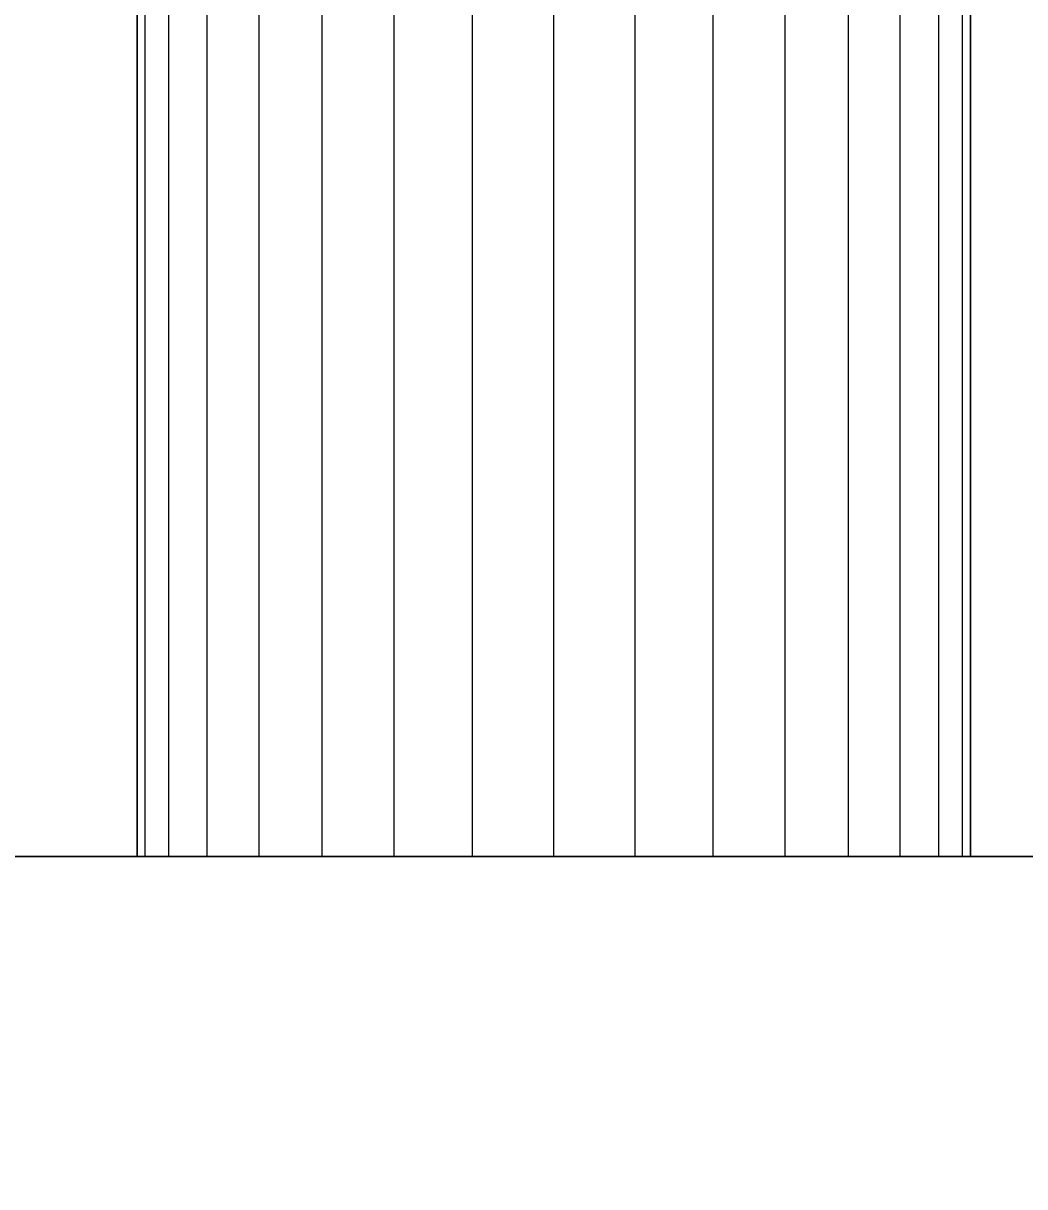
# Model space of a CAD drawing. Header units: millimetres. Extents: x -21672 to 8019, y 3751 to 17279.
# Drawn here: x -12135.9 to -12088.3, y 14411.1 to 14466.3 of the extents above; entities that cross this region are included whole.
import ezdxf

# ---------------------------------------------------------------- set-up
doc = ezdxf.new("R2010")
doc.units = ezdxf.units.MM
for name, color, linetype, lineweight in [('A-ANNO-DIMS', 211, 'Continuous', 9), ('A-ANNO-DIMS-50', 211, 'Continuous', 9), ('A-GENM', 13, 'Continuous', 18)]:
    doc.layers.add(name, color=color, linetype=linetype, lineweight=lineweight)
doc.styles.add('Arial', font='arial.ttf', dxfattribs={"height": 125})
doc.dimstyles.new('Diagonal_-_2_5mm_Arial', dxfattribs={"dimscale": 304.8, "dimtxt": 127.532425, "dimasz": 0.492126, "dimexe": 0.393701, "dimexo": 0.246063, "dimgap": 0.287073, "dimtad": 1, "dimdec": 0, "dimzin": 0, "dimdsep": 46, "dimtxsty": 'Arial', "dimblk1": 'OBLIQUE', "dimblk2": 'OBLIQUE', "dimsah": 1, "dimcen": 0.09, "dimdle": 0.393701, "dimazin": 0, "dimtfac": 1, "dimtdec": 4, "dimtix": 1, "dimtmove": 0, "dimatfit": 3, "dimfxl": 1, "dimtvp": 1, "dimtolj": 1, "dimtzin": 0, "dimarcsym": 2})

# ---------------------------------------------------------------- blocks, each defined once
blk = doc.blocks.new('Nevera de autoservicio single - Nevera de autoservicio single-466915-Level 2')
at = {"layer": 'A-GENM'}
for p, q in [((454.753, 1307.979), (454.753, -1108.896)), ((454.753, -1108.896), (454.753, 1307.979)), ((454.753, -1108.896), (454.753, 1307.979)), ((454.753, -1108.896), (454.753, 1307.979)), ((454.753, -1028.381), (454.753, 977.961)), ((454.753, 617.848), (454.753, 566.403)), ((454.753, 586.19), (255.92, 586.19)), ((454.753, 586.19), (255.92, 586.19)), ((454.753, 586.19), (255.92, 586.19)), ((454.753, 586.19), (255.92, 586.19)), ((454.753, 586.19), (255.92, 586.19)), ((454.753, 586.19), (255.92, 586.19)), ((454.753, 586.19), (255.92, 586.19)), ((454.753, 586.19), (255.92, 586.19)), ((255.92, 586.19), (454.753, 586.19)), ((454.753, 586.19), (255.92, 586.19)), ((255.92, 586.19), (454.753, 586.19)), ((454.753, 586.19), (255.92, 586.19)), ((454.753, 585.842), (454.753, 586.19)), ((454.753, 586.19), (454.753, 585.809)), ((454.753, 585.809), (454.753, 586.19)), ((454.753, 586.19), (454.753, 585.809)), ((454.753, 585.809), (454.753, 586.19)), ((454.753, 586.19), (454.753, 585.809)), ((454.753, 586), (454.753, 586.19)), ((454.753, 586.19), (454.753, 585.809)), ((454.753, 586), (454.753, 586.19)), ((454.753, 586.19), (454.753, 585.809)), ((454.753, 586), (454.753, 586.19)), ((454.753, 586.19), (454.753, 585.809)), ((454.753, 585.809), (454.753, 586.19)), ((454.753, 586.19), (454.753, 585.842)), ((454.753, 585.809), (454.753, 586.19)), ((454.753, 586.19), (454.753, 585.809)), ((454.753, 586), (454.753, 586.19)), ((454.753, 586), (454.753, 586.19)), ((454.753, 586), (454.753, 586.19)), ((454.753, 585.809), (454.753, 586.19)), ((454.753, 585.809), (454.753, 586.19)), ((454.753, 585.809), (454.753, 586.19)), ((454.753, 585.809), (454.753, 586.19)), ((454.753, 586.19), (454.753, 585.809)), ((454.753, 585.809), (255.92, 585.809)), ((454.753, 585.809), (255.92, 585.809)), ((454.753, 585.809), (255.92, 585.809)), ((454.753, 585.809), (255.92, 585.809)), ((454.753, 585.809), (255.92, 585.809)), ((454.753, 585.809), (255.92, 585.809)), ((454.753, 585.809), (255.92, 585.809)), ((454.753, 585.809), (255.92, 585.809)), ((454.753, 585.809), (255.92, 585.809)), ((454.753, 585.809), (255.92, 585.809)), ((454.753, 585.809), (255.92, 585.809)), ((454.753, 585.809), (255.92, 585.809)), ((454.753, 585.809), (255.92, 585.809)), ((454.753, 585.809), (255.92, 585.809)), ((454.753, 585.809), (255.92, 585.809)), ((454.753, 585.809), (255.92, 585.809)), ((454.753, 585.809), (255.92, 585.809)), ((454.753, 585.809), (255.92, 585.809)), ((454.753, 585.809), (255.92, 585.809)), ((454.753, 585.809), (255.92, 585.809)), ((454.753, 585.809), (255.92, 585.809)), ((454.753, 585.809), (255.92, 585.809)), ((454.753, 585.809), (255.92, 585.809)), ((454.753, 585.809), (255.92, 585.809)), ((454.753, 586), (454.753, 585.809)), ((454.753, 585.809), (454.753, 586)), ((454.753, 585.809), (454.753, 586)), ((454.753, 585.809), (454.753, 586)), ((454.753, 585.809), (454.753, 586)), ((454.753, 585.809), (454.753, 586)), ((454.753, 585.842), (454.753, 585.809)), ((454.753, 585.842), (454.753, 585.809)), ((454.753, 584.684), (454.753, 585.809)), ((454.753, 585.809), (454.753, 584.684)), ((454.753, 584.684), (454.753, 585.809)), ((454.753, 585.809), (454.753, 584.684)), ((454.753, 584.684), (454.753, 585.809)), ((454.753, 585.809), (454.753, 584.684)), ((454.753, 584.684), (454.753, 585.809)), ((454.753, 585.809), (454.753, 584.684)), ((454.753, 584.684), (454.753, 585.809)), ((454.753, 585.809), (454.753, 584.684)), ((454.753, 584.684), (454.753, 585.809)), ((454.753, 585.809), (454.753, 584.684)), ((454.753, 584.684), (454.753, 585.809)), ((454.753, 584.684), (454.753, 585.809)), ((454.753, 584.684), (454.753, 585.809)), ((454.753, 584.684), (454.753, 585.809)), ((454.753, 584.684), (454.753, 585.809)), ((454.753, 584.684), (454.753, 585.809)), ((454.753, 584.684), (454.753, 585.809)), ((454.753, 584.684), (454.753, 585.809)), ((454.753, 584.684), (454.753, 585.809)), ((454.753, 584.684), (454.753, 585.809)), ((454.753, 584.684), (454.753, 585.809)), ((454.753, 584.684), (454.753, 585.809)), ((454.753, 584.684), (255.92, 584.684)), ((454.753, 584.684), (255.92, 584.684)), ((454.753, 584.684), (255.92, 584.684)), ((454.753, 584.684), (255.92, 584.684)), ((454.753, 584.684), (255.92, 584.684)), ((454.753, 584.684), (255.92, 584.684)), ((454.753, 584.684), (255.92, 584.684)), ((454.753, 584.684), (255.92, 584.684)), ((454.753, 584.684), (255.92, 584.684)), ((454.753, 584.684), (255.92, 584.684)), ((454.753, 584.684), (255.92, 584.684)), ((454.753, 584.684), (255.92, 584.684)), ((454.753, 584.684), (255.92, 584.684)), ((454.753, 584.684), (255.92, 584.684)), ((454.753, 584.684), (255.92, 584.684)), ((454.753, 584.684), (255.92, 584.684)), ((454.753, 584.684), (255.92, 584.684)), ((454.753, 584.684), (255.92, 584.684)), ((454.753, 584.684), (255.92, 584.684)), ((454.753, 584.684), (255.92, 584.684)), ((454.753, 584.684), (255.92, 584.684)), ((454.753, 584.684), (255.92, 584.684)), ((454.753, 584.684), (255.92, 584.684)), ((454.753, 584.684), (255.92, 584.684)), ((454.753, 582.855), (454.753, 584.684)), ((454.753, 584.684), (454.753, 582.855)), ((454.753, 582.855), (454.753, 584.684)), ((454.753, 584.684), (454.753, 582.855)), ((454.753, 582.855), (454.753, 584.684)), ((454.753, 584.684), (454.753, 582.855)), ((454.753, 582.855), (454.753, 584.684)), ((454.753, 584.684), (454.753, 582.855)), ((454.753, 582.855), (454.753, 584.684)), ((454.753, 584.684), (454.753, 582.855)), ((454.753, 582.855), (454.753, 584.684)), ((454.753, 584.684), (454.753, 582.855)), ((454.753, 582.855), (454.753, 584.684)), ((454.753, 582.855), (454.753, 584.684)), ((454.753, 582.855), (454.753, 584.684)), ((454.753, 582.855), (454.753, 584.684)), ((454.753, 582.855), (454.753, 584.684)), ((454.753, 582.855), (454.753, 584.684)), ((454.753, 582.855), (454.753, 584.684)), ((454.753, 582.855), (454.753, 584.684)), ((454.753, 582.855), (454.753, 584.684)), ((454.753, 582.855), (454.753, 584.684)), ((454.753, 582.855), (454.753, 584.684)), ((454.753, 582.855), (454.753, 584.684)), ((454.753, 582.855), (255.92, 582.855)), ((454.753, 582.855), (255.92, 582.855)), ((454.753, 582.855), (255.92, 582.855)), ((454.753, 582.855), (255.92, 582.855)), ((454.753, 582.855), (255.92, 582.855)), ((454.753, 582.855), (255.92, 582.855)), ((454.753, 582.855), (255.92, 582.855)), ((454.753, 582.855), (255.92, 582.855)), ((454.753, 582.855), (255.92, 582.855)), ((454.753, 582.855), (255.92, 582.855)), ((454.753, 582.855), (255.92, 582.855)), ((454.753, 582.855), (255.92, 582.855)), ((454.753, 582.855), (255.92, 582.855)), ((454.753, 582.855), (255.92, 582.855)), ((454.753, 582.855), (255.92, 582.855)), ((454.753, 582.855), (255.92, 582.855)), ((454.753, 582.855), (255.92, 582.855)), ((454.753, 582.855), (255.92, 582.855)), ((454.753, 582.855), (255.92, 582.855)), ((454.753, 582.855), (255.92, 582.855)), ((454.753, 582.855), (255.92, 582.855)), ((454.753, 582.855), (255.92, 582.855)), ((454.753, 582.855), (255.92, 582.855)), ((454.753, 582.855), (255.92, 582.855)), ((454.753, 580.394), (454.753, 582.855)), ((454.753, 582.855), (454.753, 580.394)), ((454.753, 580.394), (454.753, 582.855)), ((454.753, 582.855), (454.753, 580.394)), ((454.753, 580.394), (454.753, 582.855)), ((454.753, 582.855), (454.753, 580.394)), ((454.753, 580.394), (454.753, 582.855)), ((454.753, 582.855), (454.753, 580.394)), ((454.753, 580.394), (454.753, 582.855)), ((454.753, 582.855), (454.753, 580.394)), ((454.753, 580.394), (454.753, 582.855)), ((454.753, 582.855), (454.753, 580.394)), ((454.753, 580.394), (454.753, 582.855)), ((454.753, 580.394), (454.753, 582.855)), ((454.753, 580.394), (454.753, 582.855)), ((454.753, 580.394), (454.753, 582.855)), ((454.753, 580.394), (454.753, 582.855)), ((454.753, 580.394), (454.753, 582.855)), ((454.753, 580.394), (454.753, 582.855)), ((454.753, 580.394), (454.753, 582.855)), ((454.753, 580.394), (454.753, 582.855)), ((454.753, 580.394), (454.753, 582.855)), ((454.753, 580.394), (454.753, 582.855)), ((454.753, 580.394), (454.753, 582.855)), ((454.753, 580.394), (255.92, 580.394)), ((454.753, 580.394), (255.92, 580.394)), ((454.753, 580.394), (255.92, 580.394)), ((454.753, 580.394), (255.92, 580.394)), ((454.753, 580.394), (255.92, 580.394)), ((454.753, 580.394), (255.92, 580.394)), ((454.753, 580.394), (255.92, 580.394)), ((454.753, 580.394), (255.92, 580.394)), ((454.753, 580.394), (255.92, 580.394)), ((454.753, 580.394), (255.92, 580.394)), ((454.753, 580.394), (255.92, 580.394)), ((454.753, 580.394), (255.92, 580.394)), ((454.753, 580.394), (255.92, 580.394)), ((454.753, 580.394), (255.92, 580.394)), ((454.753, 580.394), (255.92, 580.394)), ((454.753, 580.394), (255.92, 580.394)), ((454.753, 580.394), (255.92, 580.394)), ((454.753, 580.394), (255.92, 580.394)), ((454.753, 580.394), (255.92, 580.394)), ((454.753, 580.394), (255.92, 580.394)), ((454.753, 580.394), (255.92, 580.394)), ((454.753, 580.394), (255.92, 580.394)), ((454.753, 580.394), (255.92, 580.394)), ((454.753, 580.394), (255.92, 580.394)), ((454.753, 577.396), (454.753, 580.394)), ((454.753, 580.394), (454.753, 577.396)), ((454.753, 577.396), (454.753, 580.394)), ((454.753, 580.394), (454.753, 577.396)), ((454.753, 577.396), (454.753, 580.394)), ((454.753, 580.394), (454.753, 577.396)), ((454.753, 577.396), (454.753, 580.394)), ((454.753, 580.394), (454.753, 577.396)), ((454.753, 577.396), (454.753, 580.394)), ((454.753, 580.394), (454.753, 577.396)), ((454.753, 577.396), (454.753, 580.394)), ((454.753, 580.394), (454.753, 577.396)), ((454.753, 577.396), (454.753, 580.394)), ((454.753, 577.396), (454.753, 580.394)), ((454.753, 577.396), (454.753, 580.394)), ((454.753, 577.396), (454.753, 580.394)), ((454.753, 577.396), (454.753, 580.394)), ((454.753, 577.396), (454.753, 580.394)), ((454.753, 577.396), (454.753, 580.394)), ((454.753, 577.396), (454.753, 580.394)), ((454.753, 577.396), (454.753, 580.394)), ((454.753, 577.396), (454.753, 580.394)), ((454.753, 577.396), (454.753, 580.394)), ((454.753, 577.396), (454.753, 580.394)), ((454.753, 577.396), (255.92, 577.396)), ((454.753, 577.396), (255.92, 577.396)), ((454.753, 577.396), (255.92, 577.396)), ((454.753, 577.396), (255.92, 577.396)), ((454.753, 577.396), (255.92, 577.396)), ((454.753, 577.396), (255.92, 577.396)), ((454.753, 577.396), (255.92, 577.396)), ((454.753, 577.396), (255.92, 577.396)), ((454.753, 577.396), (255.92, 577.396)), ((454.753, 577.396), (255.92, 577.396)), ((454.753, 577.396), (255.92, 577.396)), ((454.753, 577.396), (255.92, 577.396)), ((454.753, 577.396), (255.92, 577.396)), ((454.753, 577.396), (255.92, 577.396)), ((454.753, 577.396), (255.92, 577.396)), ((454.753, 577.396), (255.92, 577.396)), ((454.753, 577.396), (255.92, 577.396)), ((454.753, 577.396), (255.92, 577.396)), ((454.753, 577.396), (255.92, 577.396)), ((454.753, 577.396), (255.92, 577.396)), ((454.753, 577.396), (255.92, 577.396)), ((454.753, 577.396), (255.92, 577.396)), ((454.753, 577.396), (255.92, 577.396)), ((454.753, 577.396), (255.92, 577.396)), ((454.753, 573.975), (454.753, 577.396)), ((454.753, 577.396), (454.753, 573.975)), ((454.753, 573.975), (454.753, 577.396)), ((454.753, 577.396), (454.753, 573.975)), ((454.753, 573.975), (454.753, 577.396)), ((454.753, 577.396), (454.753, 573.975)), ((454.753, 573.975), (454.753, 577.396)), ((454.753, 577.396), (454.753, 573.975)), ((454.753, 573.975), (454.753, 577.396)), ((454.753, 577.396), (454.753, 573.975)), ((454.753, 573.975), (454.753, 577.396)), ((454.753, 577.396), (454.753, 573.975)), ((454.753, 573.975), (454.753, 577.396)), ((454.753, 573.975), (454.753, 577.396)), ((454.753, 573.975), (454.753, 577.396)), ((454.753, 573.975), (454.753, 577.396)), ((454.753, 573.975), (454.753, 577.396)), ((454.753, 573.975), (454.753, 577.396)), ((454.753, 573.975), (454.753, 577.396)), ((454.753, 573.975), (454.753, 577.396)), ((454.753, 573.975), (454.753, 577.396)), ((454.753, 573.975), (454.753, 577.396)), ((454.753, 573.975), (454.753, 577.396)), ((454.753, 573.975), (454.753, 577.396)), ((454.753, 573.975), (255.92, 573.975)), ((454.753, 573.975), (255.92, 573.975)), ((454.753, 573.975), (255.92, 573.975)), ((454.753, 573.975), (255.92, 573.975)), ((454.753, 573.975), (255.92, 573.975)), ((454.753, 573.975), (255.92, 573.975)), ((454.753, 573.975), (255.92, 573.975)), ((454.753, 573.975), (255.92, 573.975)), ((454.753, 573.975), (255.92, 573.975)), ((454.753, 573.975), (255.92, 573.975)), ((454.753, 573.975), (255.92, 573.975)), ((454.753, 573.975), (255.92, 573.975)), ((454.753, 573.975), (255.92, 573.975)), ((454.753, 573.975), (255.92, 573.975)), ((454.753, 573.975), (255.92, 573.975)), ((454.753, 573.975), (255.92, 573.975)), ((454.753, 573.975), (255.92, 573.975)), ((454.753, 573.975), (255.92, 573.975)), ((454.753, 573.975), (255.92, 573.975)), ((454.753, 573.975), (255.92, 573.975)), ((454.753, 573.975), (255.92, 573.975)), ((454.753, 573.975), (255.92, 573.975)), ((454.753, 573.975), (255.92, 573.975)), ((454.753, 573.975), (255.92, 573.975)), ((454.753, 570.264), (454.753, 573.975)), ((454.753, 573.975), (454.753, 570.264)), ((454.753, 570.264), (454.753, 573.975)), ((454.753, 573.975), (454.753, 570.264)), ((454.753, 570.264), (454.753, 573.975)), ((454.753, 573.975), (454.753, 570.264)), ((454.753, 570.264), (454.753, 573.975)), ((454.753, 573.975), (454.753, 570.264)), ((454.753, 570.264), (454.753, 573.975)), ((454.753, 573.975), (454.753, 570.264)), ((454.753, 570.264), (454.753, 573.975)), ((454.753, 573.975), (454.753, 570.264)), ((454.753, 570.264), (454.753, 573.975)), ((454.753, 570.264), (454.753, 573.975)), ((454.753, 570.264), (454.753, 573.975)), ((454.753, 570.264), (454.753, 573.975)), ((454.753, 570.264), (454.753, 573.975)), ((454.753, 570.264), (454.753, 573.975)), ((454.753, 570.264), (454.753, 573.975)), ((454.753, 570.264), (454.753, 573.975)), ((454.753, 570.264), (454.753, 573.975)), ((454.753, 570.264), (454.753, 573.975)), ((454.753, 570.264), (454.753, 573.975)), ((454.753, 570.264), (454.753, 573.975)), ((454.753, 570.264), (255.92, 570.264)), ((454.753, 570.264), (255.92, 570.264)), ((454.753, 570.264), (255.92, 570.264)), ((454.753, 570.264), (255.92, 570.264)), ((454.753, 570.264), (255.92, 570.264)), ((454.753, 570.264), (255.92, 570.264)), ((454.753, 570.264), (255.92, 570.264)), ((454.753, 570.264), (255.92, 570.264)), ((454.753, 570.264), (255.92, 570.264)), ((454.753, 570.264), (255.92, 570.264)), ((454.753, 570.264), (255.92, 570.264)), ((454.753, 570.264), (255.92, 570.264)), ((454.753, 570.264), (255.92, 570.264)), ((454.753, 570.264), (255.92, 570.264)), ((454.753, 570.264), (255.92, 570.264)), ((454.753, 570.264), (255.92, 570.264)), ((454.753, 570.264), (255.92, 570.264)), ((454.753, 570.264), (255.92, 570.264)), ((454.753, 570.264), (255.92, 570.264)), ((454.753, 570.264), (255.92, 570.264)), ((454.753, 570.264), (255.92, 570.264)), ((454.753, 570.264), (255.92, 570.264)), ((454.753, 570.264), (255.92, 570.264)), ((454.753, 570.264), (255.92, 570.264)), ((454.753, 566.403), (454.753, 570.264)), ((454.753, 570.264), (454.753, 566.403)), ((454.753, 566.403), (454.753, 570.264)), ((454.753, 570.264), (454.753, 566.403)), ((454.753, 566.403), (454.753, 570.264)), ((454.753, 570.264), (454.753, 566.403)), ((454.753, 566.403), (454.753, 570.264)), ((454.753, 570.264), (454.753, 566.403)), ((454.753, 566.403), (454.753, 570.264)), ((454.753, 570.264), (454.753, 566.403)), ((454.753, 566.403), (454.753, 570.264)), ((454.753, 570.264), (454.753, 566.403)), ((454.753, 566.403), (454.753, 570.264)), ((454.753, 566.403), (454.753, 570.264)), ((454.753, 566.403), (454.753, 570.264)), ((454.753, 566.403), (454.753, 570.264)), ((454.753, 566.403), (454.753, 570.264)), ((454.753, 566.403), (454.753, 570.264)), ((454.753, 566.403), (454.753, 570.264)), ((454.753, 566.403), (454.753, 570.264)), ((454.753, 566.403), (454.753, 570.264)), ((454.753, 566.403), (454.753, 570.264)), ((454.753, 566.403), (454.753, 570.264)), ((454.753, 566.403), (454.753, 570.264)), ((454.753, 566.403), (255.92, 566.403)), ((454.753, 566.403), (255.92, 566.403)), ((454.753, 566.403), (255.92, 566.403)), ((454.753, 566.403), (255.92, 566.403)), ((454.753, 566.403), (255.92, 566.403)), ((454.753, 566.403), (255.92, 566.403)), ((454.753, 566.403), (255.92, 566.403)), ((454.753, 566.403), (255.92, 566.403)), ((454.753, 566.403), (255.92, 566.403)), ((454.753, 566.403), (255.92, 566.403)), ((454.753, 566.403), (255.92, 566.403)), ((454.753, 566.403), (255.92, 566.403)), ((454.753, 566.403), (255.92, 566.403)), ((454.753, 566.403), (255.92, 566.403)), ((454.753, 566.403), (255.92, 566.403)), ((454.753, 566.403), (255.92, 566.403)), ((454.753, 566.403), (255.92, 566.403)), ((454.753, 566.403), (255.92, 566.403)), ((454.753, 566.403), (255.92, 566.403)), ((454.753, 566.403), (255.92, 566.403)), ((454.753, 566.403), (255.92, 566.403)), ((454.753, 566.403), (255.92, 566.403)), ((454.753, 566.403), (255.92, 566.403)), ((454.753, 566.403), (255.92, 566.403)), ((454.753, 562.544), (454.753, 566.403)), ((454.753, 566.403), (454.753, 562.544)), ((454.753, 562.544), (454.753, 566.403)), ((454.753, 566.403), (454.753, 562.544)), ((454.753, 562.544), (454.753, 566.403)), ((454.753, 566.403), (454.753, 562.544)), ((454.753, 562.544), (454.753, 566.403)), ((454.753, 566.403), (454.753, 562.544)), ((454.753, 562.544), (454.753, 566.403)), ((454.753, 566.403), (454.753, 562.544)), ((454.753, 562.544), (454.753, 566.403)), ((454.753, 566.403), (454.753, 562.544)), ((454.753, 514.959), (454.753, 566.403)), ((454.753, 566.403), (454.753, 562.544)), ((454.753, 566.403), (454.753, 562.544)), ((454.753, 566.403), (454.753, 562.544)), ((454.753, 566.403), (454.753, 562.544)), ((454.753, 566.403), (454.753, 562.544)), ((454.753, 566.403), (454.753, 562.544)), ((454.753, 566.403), (454.753, 562.544)), ((454.753, 566.403), (454.753, 562.544)), ((454.753, 566.403), (454.753, 562.544)), ((454.753, 566.403), (454.753, 562.544)), ((454.753, 566.403), (454.753, 562.544)), ((454.753, 566.403), (454.753, 562.544)), ((454.753, 562.544), (255.92, 562.544)), ((454.753, 562.544), (255.92, 562.544)), ((454.753, 562.544), (255.92, 562.544)), ((454.753, 562.544), (255.92, 562.544)), ((454.753, 562.544), (255.92, 562.544)), ((454.753, 562.544), (255.92, 562.544)), ((454.753, 562.544), (255.92, 562.544)), ((454.753, 562.544), (255.92, 562.544)), ((454.753, 562.544), (255.92, 562.544)), ((454.753, 562.544), (255.92, 562.544)), ((454.753, 562.544), (255.92, 562.544)), ((454.753, 562.544), (255.92, 562.544)), ((454.753, 562.544), (255.92, 562.544)), ((454.753, 562.544), (255.92, 562.544)), ((454.753, 562.544), (255.92, 562.544)), ((454.753, 562.544), (255.92, 562.544)), ((454.753, 562.544), (255.92, 562.544)), ((454.753, 562.544), (255.92, 562.544)), ((454.753, 562.544), (255.92, 562.544)), ((454.753, 562.544), (255.92, 562.544)), ((454.753, 562.544), (255.92, 562.544)), ((454.753, 562.544), (255.92, 562.544)), ((454.753, 562.544), (255.92, 562.544)), ((454.753, 562.544), (255.92, 562.544)), ((454.753, 558.832), (454.753, 562.544)), ((454.753, 562.544), (454.753, 558.832)), ((454.753, 558.832), (454.753, 562.544)), ((454.753, 562.544), (454.753, 558.832)), ((454.753, 558.832), (454.753, 562.544)), ((454.753, 562.544), (454.753, 558.832)), ((454.753, 558.832), (454.753, 562.544)), ((454.753, 562.544), (454.753, 558.832)), ((454.753, 558.832), (454.753, 562.544)), ((454.753, 562.544), (454.753, 558.832)), ((454.753, 558.832), (454.753, 562.544)), ((454.753, 562.544), (454.753, 558.832)), ((454.753, 562.544), (454.753, 558.832)), ((454.753, 562.544), (454.753, 558.832)), ((454.753, 562.544), (454.753, 558.832)), ((454.753, 562.544), (454.753, 558.832)), ((454.753, 562.544), (454.753, 558.832)), ((454.753, 562.544), (454.753, 558.832)), ((454.753, 562.544), (454.753, 558.832)), ((454.753, 562.544), (454.753, 558.832)), ((454.753, 562.544), (454.753, 558.832)), ((454.753, 562.544), (454.753, 558.832)), ((454.753, 562.544), (454.753, 558.832)), ((454.753, 562.544), (454.753, 558.832)), ((454.753, 558.832), (255.92, 558.832)), ((454.753, 558.832), (255.92, 558.832)), ((454.753, 558.832), (255.92, 558.832)), ((454.753, 558.832), (255.92, 558.832)), ((454.753, 558.832), (255.92, 558.832)), ((454.753, 558.832), (255.92, 558.832)), ((454.753, 558.832), (255.92, 558.832)), ((454.753, 558.832), (255.92, 558.832)), ((454.753, 558.832), (255.92, 558.832)), ((454.753, 558.832), (255.92, 558.832)), ((454.753, 558.832), (255.92, 558.832)), ((454.753, 558.832), (255.92, 558.832)), ((454.753, 558.832), (255.92, 558.832)), ((454.753, 558.832), (255.92, 558.832)), ((454.753, 558.832), (255.92, 558.832)), ((454.753, 558.832), (255.92, 558.832)), ((454.753, 558.832), (255.92, 558.832)), ((454.753, 558.832), (255.92, 558.832)), ((454.753, 558.832), (255.92, 558.832)), ((454.753, 558.832), (255.92, 558.832)), ((454.753, 558.832), (255.92, 558.832)), ((454.753, 558.832), (255.92, 558.832)), ((454.753, 558.832), (255.92, 558.832)), ((454.753, 558.832), (255.92, 558.832)), ((454.753, 555.411), (454.753, 558.832)), ((454.753, 558.832), (454.753, 555.411)), ((454.753, 555.411), (454.753, 558.832)), ((454.753, 558.832), (454.753, 555.411)), ((454.753, 555.411), (454.753, 558.832)), ((454.753, 558.832), (454.753, 555.411)), ((454.753, 555.411), (454.753, 558.832)), ((454.753, 558.832), (454.753, 555.411)), ((454.753, 555.411), (454.753, 558.832)), ((454.753, 558.832), (454.753, 555.411)), ((454.753, 555.411), (454.753, 558.832)), ((454.753, 558.832), (454.753, 555.411)), ((454.753, 558.832), (454.753, 555.411)), ((454.753, 558.832), (454.753, 555.411)), ((454.753, 558.832), (454.753, 555.411)), ((454.753, 558.832), (454.753, 555.411)), ((454.753, 558.832), (454.753, 555.411)), ((454.753, 558.832), (454.753, 555.411)), ((454.753, 558.832), (454.753, 555.411)), ((454.753, 558.832), (454.753, 555.411)), ((454.753, 558.832), (454.753, 555.411)), ((454.753, 558.832), (454.753, 555.411)), ((454.753, 558.832), (454.753, 555.411)), ((454.753, 558.832), (454.753, 555.411)), ((454.753, 555.411), (255.92, 555.411)), ((454.753, 555.411), (255.92, 555.411)), ((454.753, 555.411), (255.92, 555.411)), ((454.753, 555.411), (255.92, 555.411)), ((454.753, 555.411), (255.92, 555.411)), ((454.753, 555.411), (255.92, 555.411)), ((454.753, 555.411), (255.92, 555.411)), ((454.753, 555.411), (255.92, 555.411)), ((454.753, 555.411), (255.92, 555.411)), ((454.753, 555.411), (255.92, 555.411)), ((454.753, 555.411), (255.92, 555.411)), ((454.753, 555.411), (255.92, 555.411)), ((454.753, 555.411), (255.92, 555.411)), ((454.753, 555.411), (255.92, 555.411)), ((454.753, 555.411), (255.92, 555.411)), ((454.753, 555.411), (255.92, 555.411)), ((454.753, 555.411), (255.92, 555.411)), ((454.753, 555.411), (255.92, 555.411)), ((454.753, 555.411), (255.92, 555.411)), ((454.753, 555.411), (255.92, 555.411)), ((454.753, 555.411), (255.92, 555.411)), ((454.753, 555.411), (255.92, 555.411)), ((454.753, 555.411), (255.92, 555.411)), ((454.753, 555.411), (255.92, 555.411)), ((454.753, 552.413), (454.753, 555.411)), ((454.753, 555.411), (454.753, 552.413)), ((454.753, 552.413), (454.753, 555.411)), ((454.753, 555.411), (454.753, 552.413)), ((454.753, 552.413), (454.753, 555.411)), ((454.753, 555.411), (454.753, 552.413)), ((454.753, 552.413), (454.753, 555.411)), ((454.753, 555.411), (454.753, 552.413)), ((454.753, 552.413), (454.753, 555.411)), ((454.753, 555.411), (454.753, 552.413)), ((454.753, 552.413), (454.753, 555.411)), ((454.753, 555.411), (454.753, 552.413)), ((454.753, 555.411), (454.753, 552.413)), ((454.753, 555.411), (454.753, 552.413)), ((454.753, 555.411), (454.753, 552.413)), ((454.753, 555.411), (454.753, 552.413)), ((454.753, 555.411), (454.753, 552.413)), ((454.753, 555.411), (454.753, 552.413)), ((454.753, 555.411), (454.753, 552.413)), ((454.753, 555.411), (454.753, 552.413)), ((454.753, 555.411), (454.753, 552.413)), ((454.753, 555.411), (454.753, 552.413)), ((454.753, 555.411), (454.753, 552.413)), ((454.753, 555.411), (454.753, 552.413)), ((454.753, 552.413), (255.92, 552.413)), ((454.753, 552.413), (255.92, 552.413)), ((454.753, 552.413), (255.92, 552.413)), ((454.753, 552.413), (255.92, 552.413)), ((454.753, 552.413), (255.92, 552.413)), ((454.753, 552.413), (255.92, 552.413)), ((454.753, 552.413), (255.92, 552.413)), ((454.753, 552.413), (255.92, 552.413)), ((454.753, 552.413), (255.92, 552.413)), ((454.753, 552.413), (255.92, 552.413)), ((454.753, 552.413), (255.92, 552.413)), ((454.753, 552.413), (255.92, 552.413)), ((454.753, 552.413), (255.92, 552.413)), ((454.753, 552.413), (255.92, 552.413)), ((454.753, 552.413), (255.92, 552.413)), ((454.753, 552.413), (255.92, 552.413)), ((454.753, 552.413), (255.92, 552.413)), ((454.753, 552.413), (255.92, 552.413)), ((454.753, 552.413), (255.92, 552.413)), ((454.753, 552.413), (255.92, 552.413)), ((454.753, 552.413), (255.92, 552.413)), ((454.753, 552.413), (255.92, 552.413)), ((454.753, 552.413), (255.92, 552.413)), ((454.753, 552.413), (255.92, 552.413)), ((454.753, 549.951), (454.753, 552.413)), ((454.753, 552.413), (454.753, 549.951)), ((454.753, 549.951), (454.753, 552.413)), ((454.753, 552.413), (454.753, 549.951)), ((454.753, 549.951), (454.753, 552.413)), ((454.753, 552.413), (454.753, 549.951)), ((454.753, 549.951), (454.753, 552.413)), ((454.753, 552.413), (454.753, 549.951)), ((454.753, 549.951), (454.753, 552.413)), ((454.753, 552.413), (454.753, 549.951)), ((454.753, 549.951), (454.753, 552.413)), ((454.753, 552.413), (454.753, 549.951)), ((454.753, 552.413), (454.753, 549.951)), ((454.753, 552.413), (454.753, 549.951)), ((454.753, 552.413), (454.753, 549.951)), ((454.753, 552.413), (454.753, 549.951)), ((454.753, 552.413), (454.753, 549.951)), ((454.753, 552.413), (454.753, 549.951)), ((454.753, 552.413), (454.753, 549.951)), ((454.753, 552.413), (454.753, 549.951)), ((454.753, 552.413), (454.753, 549.951)), ((454.753, 552.413), (454.753, 549.951)), ((454.753, 552.413), (454.753, 549.951)), ((454.753, 552.413), (454.753, 549.951)), ((454.753, 549.951), (255.92, 549.951)), ((454.753, 549.951), (255.92, 549.951)), ((454.753, 549.951), (255.92, 549.951)), ((454.753, 549.951), (255.92, 549.951)), ((454.753, 549.951), (255.92, 549.951)), ((454.753, 549.951), (255.92, 549.951)), ((454.753, 549.951), (255.92, 549.951)), ((454.753, 549.951), (255.92, 549.951)), ((454.753, 549.951), (255.92, 549.951)), ((454.753, 549.951), (255.92, 549.951)), ((454.753, 549.951), (255.92, 549.951)), ((454.753, 549.951), (255.92, 549.951)), ((454.753, 549.951), (255.92, 549.951)), ((454.753, 549.951), (255.92, 549.951)), ((454.753, 549.951), (255.92, 549.951)), ((454.753, 549.951), (255.92, 549.951)), ((454.753, 549.951), (255.92, 549.951)), ((454.753, 549.951), (255.92, 549.951)), ((454.753, 549.951), (255.92, 549.951)), ((454.753, 549.951), (255.92, 549.951)), ((454.753, 549.951), (255.92, 549.951)), ((454.753, 549.951), (255.92, 549.951)), ((454.753, 549.951), (255.92, 549.951)), ((454.753, 549.951), (255.92, 549.951)), ((454.753, 548.123), (454.753, 549.951)), ((454.753, 549.951), (454.753, 548.123)), ((454.753, 548.123), (454.753, 549.951)), ((454.753, 549.951), (454.753, 548.123)), ((454.753, 548.123), (454.753, 549.951)), ((454.753, 549.951), (454.753, 548.123)), ((454.753, 548.123), (454.753, 549.951)), ((454.753, 549.951), (454.753, 548.123)), ((454.753, 548.123), (454.753, 549.951)), ((454.753, 549.951), (454.753, 548.123)), ((454.753, 548.123), (454.753, 549.951)), ((454.753, 549.951), (454.753, 548.123)), ((454.753, 549.951), (454.753, 548.123)), ((454.753, 549.951), (454.753, 548.123)), ((454.753, 549.951), (454.753, 548.123)), ((454.753, 549.951), (454.753, 548.123)), ((454.753, 549.951), (454.753, 548.123)), ((454.753, 549.951), (454.753, 548.123)), ((454.753, 549.951), (454.753, 548.123)), ((454.753, 549.951), (454.753, 548.123)), ((454.753, 549.951), (454.753, 548.123)), ((454.753, 549.951), (454.753, 548.123)), ((454.753, 549.951), (454.753, 548.123)), ((454.753, 549.951), (454.753, 548.123)), ((454.753, 548.123), (255.92, 548.123)), ((454.753, 548.123), (255.92, 548.123)), ((454.753, 548.123), (255.92, 548.123)), ((454.753, 548.123), (255.92, 548.123)), ((454.753, 548.123), (255.92, 548.123)), ((454.753, 548.123), (255.92, 548.123)), ((454.753, 548.123), (255.92, 548.123)), ((454.753, 548.123), (255.92, 548.123)), ((454.753, 548.123), (255.92, 548.123)), ((454.753, 548.123), (255.92, 548.123)), ((454.753, 548.123), (255.92, 548.123)), ((454.753, 548.123), (255.92, 548.123)), ((454.753, 548.123), (255.92, 548.123)), ((454.753, 548.123), (255.92, 548.123)), ((454.753, 548.123), (255.92, 548.123)), ((454.753, 548.123), (255.92, 548.123)), ((454.753, 548.123), (255.92, 548.123)), ((454.753, 548.123), (255.92, 548.123)), ((454.753, 548.123), (255.92, 548.123)), ((454.753, 548.123), (255.92, 548.123)), ((454.753, 548.123), (255.92, 548.123)), ((454.753, 548.123), (255.92, 548.123)), ((454.753, 548.123), (255.92, 548.123)), ((454.753, 548.123), (255.92, 548.123)), ((454.753, 546.998), (454.753, 548.123)), ((454.753, 548.123), (454.753, 546.998)), ((454.753, 546.998), (454.753, 548.123)), ((454.753, 548.123), (454.753, 546.998)), ((454.753, 546.998), (454.753, 548.123)), ((454.753, 548.123), (454.753, 546.998)), ((454.753, 546.998), (454.753, 548.123)), ((454.753, 548.123), (454.753, 546.998)), ((454.753, 546.998), (454.753, 548.123)), ((454.753, 548.123), (454.753, 546.998)), ((454.753, 546.998), (454.753, 548.123)), ((454.753, 548.123), (454.753, 546.998)), ((454.753, 548.123), (454.753, 546.998)), ((454.753, 548.123), (454.753, 546.998)), ((454.753, 548.123), (454.753, 546.998)), ((454.753, 548.123), (454.753, 546.998)), ((454.753, 548.123), (454.753, 546.998)), ((454.753, 548.123), (454.753, 546.998)), ((454.753, 548.123), (454.753, 546.998)), ((454.753, 548.123), (454.753, 546.998)), ((454.753, 548.123), (454.753, 546.998)), ((454.753, 548.123), (454.753, 546.998)), ((454.753, 548.123), (454.753, 546.998)), ((454.753, 548.123), (454.753, 546.998)), ((454.753, 546.998), (255.92, 546.998)), ((454.753, 546.998), (255.92, 546.998)), ((454.753, 546.998), (255.92, 546.998)), ((454.753, 546.998), (255.92, 546.998)), ((454.753, 546.998), (255.92, 546.998)), ((454.753, 546.998), (255.92, 546.998)), ((454.753, 546.998), (255.92, 546.998)), ((454.753, 546.998), (255.92, 546.998)), ((454.753, 546.998), (255.92, 546.998)), ((454.753, 546.998), (255.92, 546.998)), ((454.753, 546.998), (255.92, 546.998)), ((454.753, 546.998), (255.92, 546.998)), ((454.753, 546.998), (255.92, 546.998)), ((454.753, 546.998), (255.92, 546.998)), ((454.753, 546.998), (255.92, 546.998)), ((454.753, 546.998), (255.92, 546.998)), ((454.753, 546.998), (255.92, 546.998)), ((454.753, 546.998), (255.92, 546.998)), ((454.753, 546.998), (255.92, 546.998)), ((454.753, 546.998), (255.92, 546.998)), ((454.753, 546.998), (255.92, 546.998)), ((454.753, 546.998), (255.92, 546.998)), ((454.753, 546.998), (255.92, 546.998)), ((454.753, 546.998), (255.92, 546.998)), ((454.753, 546.965), (454.753, 546.998)), ((454.753, 546.998), (454.753, 546.617)), ((454.753, 546.617), (454.753, 546.998)), ((454.753, 546.998), (454.753, 546.617)), ((454.753, 546.617), (454.753, 546.998)), ((454.753, 546.998), (454.753, 546.617)), ((454.753, 546.807), (454.753, 546.998)), ((454.753, 546.998), (454.753, 546.617)), ((454.753, 546.807), (454.753, 546.998)), ((454.753, 546.998), (454.753, 546.617)), ((454.753, 546.807), (454.753, 546.998)), ((454.753, 546.998), (454.753, 546.617)), ((454.753, 546.998), (454.753, 546.617)), ((454.753, 546.965), (454.753, 546.998)), ((454.753, 546.998), (454.753, 546.617)), ((454.753, 546.617), (454.753, 546.998)), ((454.753, 546.998), (454.753, 546.807)), ((454.753, 546.998), (454.753, 546.807)), ((454.753, 546.998), (454.753, 546.807)), ((454.753, 546.998), (454.753, 546.617)), ((454.753, 546.998), (454.753, 546.617)), ((454.753, 546.998), (454.753, 546.617)), ((454.753, 546.998), (454.753, 546.617)), ((454.753, 546.617), (454.753, 546.998)), ((454.753, 546.965), (454.753, 546.617)), ((454.753, 546.617), (454.753, 546.965)), ((454.753, 546.807), (454.753, 546.617)), ((454.753, 546.807), (454.753, 546.617)), ((454.753, 546.807), (454.753, 546.617)), ((454.753, 546.807), (454.753, 546.617)), ((454.753, 546.807), (454.753, 546.617)), ((454.753, 546.807), (454.753, 546.617)), ((454.753, 546.617), (255.92, 546.617)), ((454.753, 546.617), (255.92, 546.617)), ((454.753, 546.617), (255.92, 546.617)), ((454.753, 546.617), (255.92, 546.617)), ((454.753, 546.617), (255.92, 546.617)), ((454.753, 546.617), (255.92, 546.617)), ((454.753, 546.617), (255.92, 546.617)), ((454.753, 546.617), (255.92, 546.617)), ((255.92, 546.617), (454.753, 546.617)), ((454.753, 546.617), (255.92, 546.617)), ((255.92, 546.617), (454.753, 546.617)), ((454.753, 546.617), (255.92, 546.617))]:
    blk.add_line(p, q, dxfattribs=at)
blk = doc.blocks.new('DIMBLOCK69-Level 2')
at = {"layer": 'A-ANNO-DIMS-50'}
for p, q in [((-20502.896, 17027.062), (-20502.896, 17147.062)), ((818.604, 17027.062), (818.604, 17147.062)), ((-20622.896, 17027.062), (938.604, 17027.062)), ((-20502.896, 17027.062), (-20502.896, 11836.358)), ((818.604, 17027.062), (818.604, 15341.468))]:
    blk.add_line(p, q, dxfattribs=at)
at = {"layer": 'A-ANNO-DIMS-50', "lineweight": 35}
for p, q in [((-20502.896, 17027.062), (-20427.896, 17102.062)), ((818.604, 17027.062), (893.604, 17102.062)), ((-20502.896, 17027.062), (-20577.896, 16952.062)), ((818.604, 17027.062), (743.604, 16952.062))]:
    blk.add_line(p, q, dxfattribs=at)
at = {"layer": 'A-ANNO-DIMS-50', "color": 0, "insert": (-10082.496, 17276.841), "char_height": 125, "width": 576.83897, "attachment_point": 1, "line_spacing_factor": 0.941778, "style": 'Arial'}
blk.add_mtext('21322', dxfattribs=at)
blk = doc.blocks.new('_Oblique')
at = {"color": 0, "linetype": 'ByBlock', "lineweight": -2}
blk.add_line((-0.5, -0.5), (0.5, 0.5), dxfattribs=at)

msp = doc.modelspace()

# ---------------------------------------------------------------- block references
at = {"layer": 'A-GENM', "rotation": 269.9999999999996}
msp.add_blockref('Nevera de autoservicio single - Nevera de autoservicio single-466915-Level 2', (-12677.066, 14881.508), dxfattribs=at)

# ---------------------------------------------------------------- dimensions: what is measured, and where the dimension line sits
at = {"layer": 'A-ANNO-DIMS'}
dim = msp.add_linear_dim(base=(818.6039, 17027.0619), p1=(-20502.8962, 11761.3583), p2=(818.6039, 15266.468), dimstyle='Diagonal_-_2_5mm_Arial', override={"dimpost": '<>', "dimfxl": 21607.687495}, dxfattribs=at)
dim.commit()
dim.dimension.update_dxf_attribs({"geometry": 'DIMBLOCK69-Level 2', "text_midpoint": (-9842.1461, 17178.4262)})

doc.saveas('drawing.dxf')
